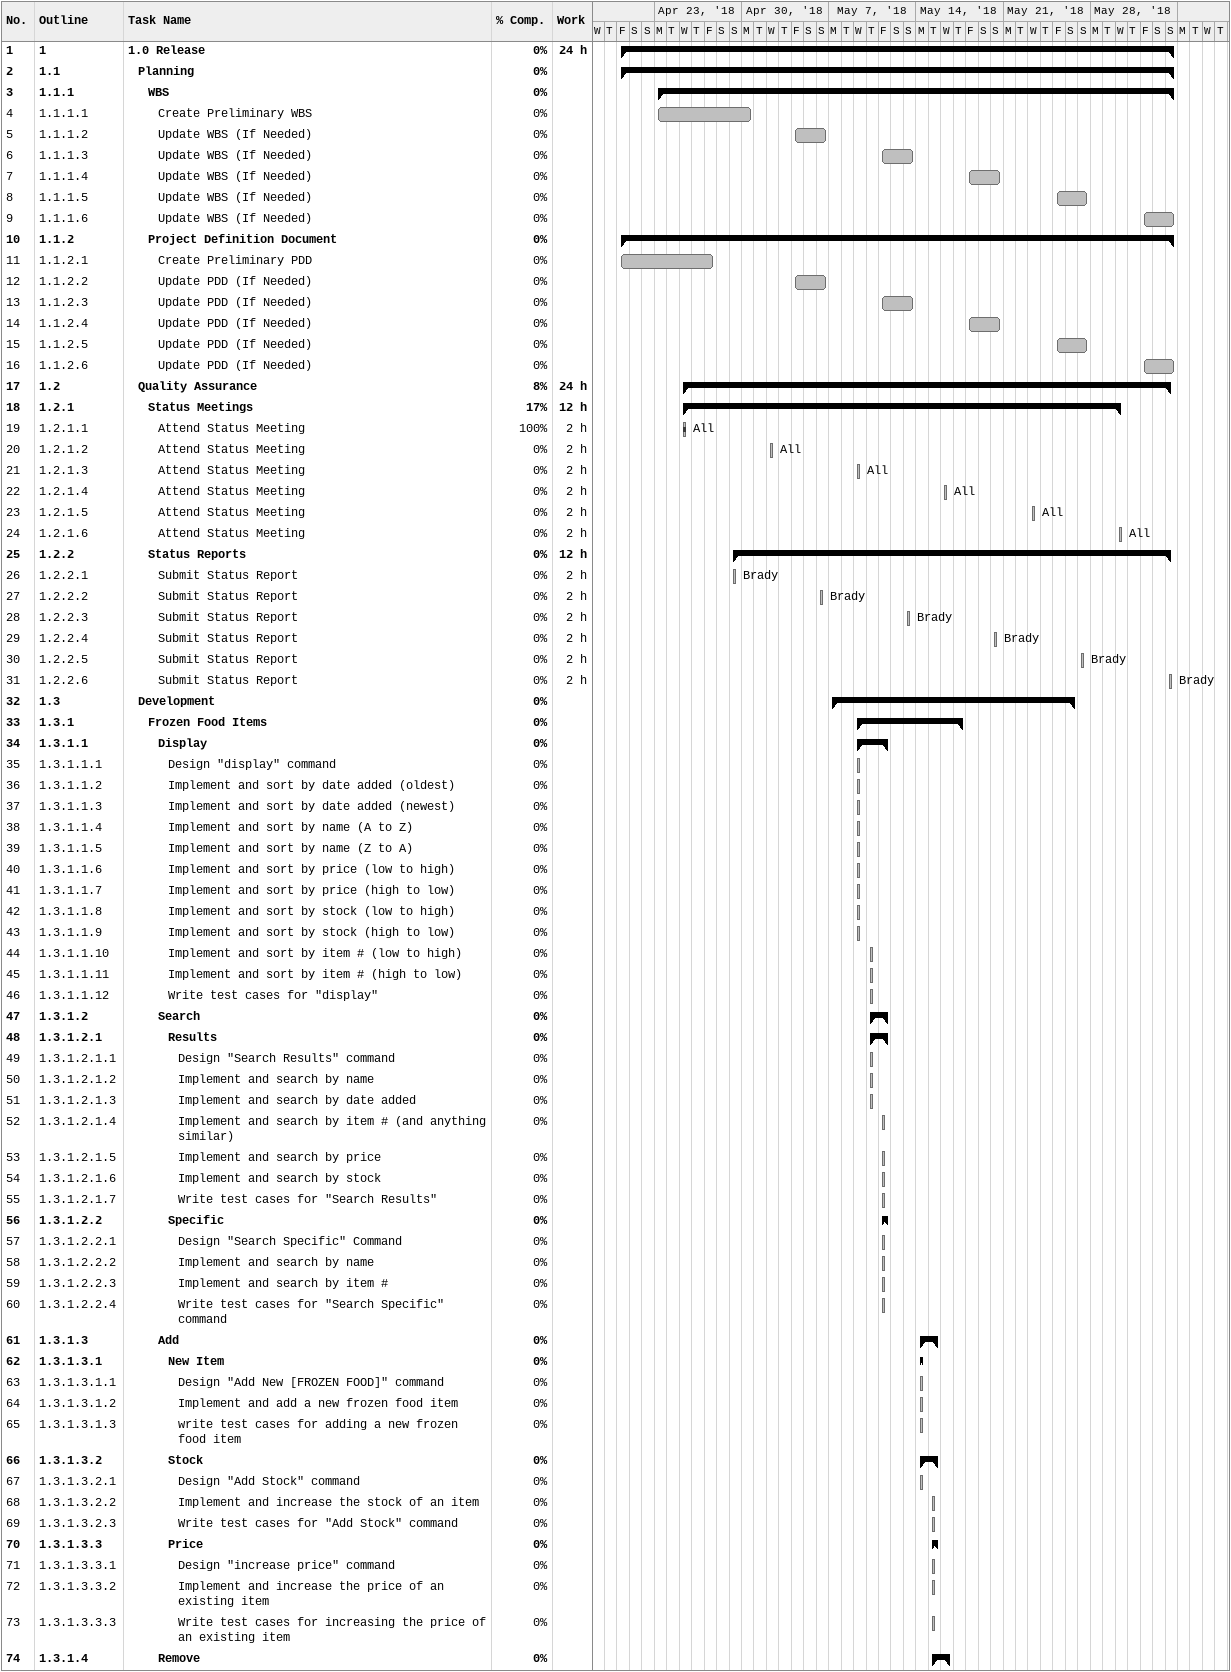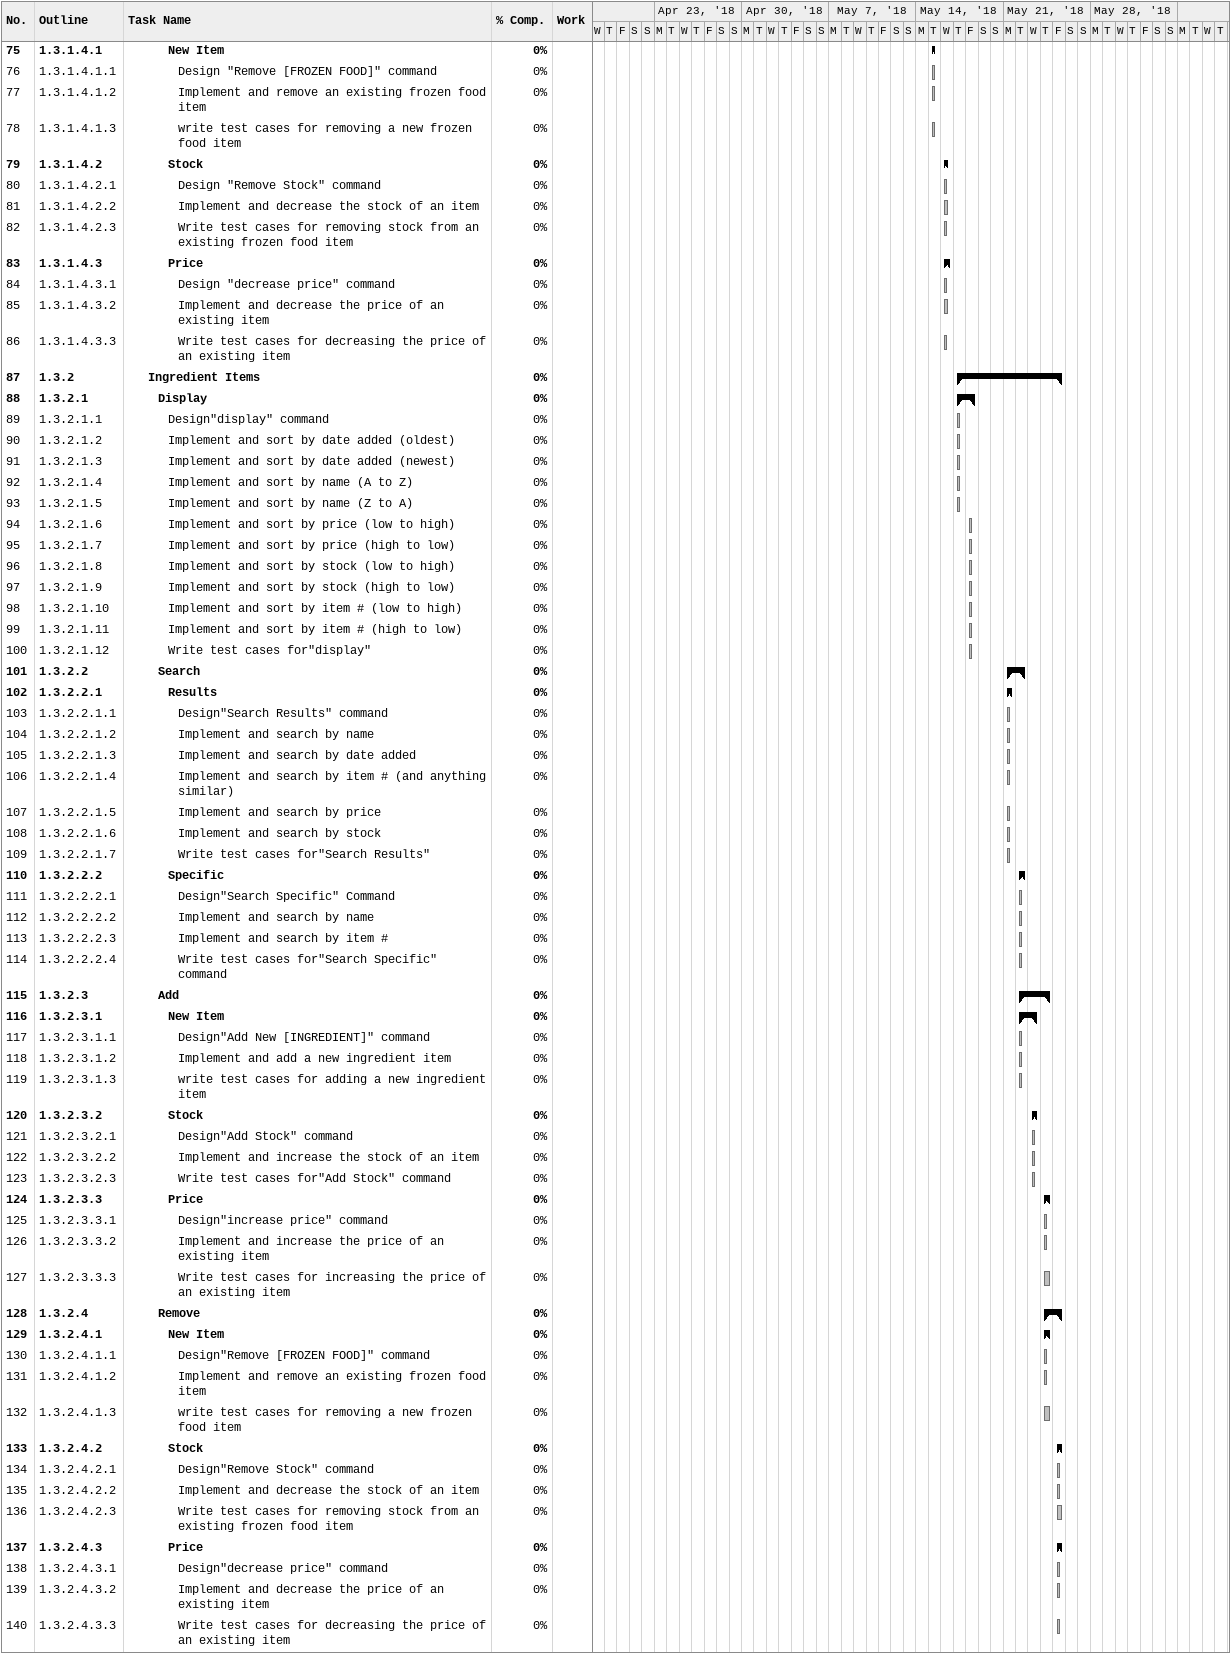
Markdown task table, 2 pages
| ID | WBS | Task | Start | Finish | Resources | % complete | Work (h) |
|---|---|---|---|---|---|---|---|
| 1 | 1 | **1.0 Release** | 2018-04-20 | 2018-06-03 |  | 0 | 24 |
| 2 | 1.1 | **Planning** | 2018-04-20 | 2018-06-03 |  | 0 |  |
| 3 | 1.1.1 | **WBS** | 2018-04-23 | 2018-06-03 |  | 0 |  |
| 4 | 1.1.1.1 | Create Preliminary WBS | 2018-04-23 | 2018-04-30 |  | 0 |  |
| 5 | 1.1.1.2 | Update WBS (If Needed) | 2018-05-04 | 2018-05-06 |  | 0 |  |
| 6 | 1.1.1.3 | Update WBS (If Needed) | 2018-05-11 | 2018-05-13 |  | 0 |  |
| 7 | 1.1.1.4 | Update WBS (If Needed) | 2018-05-18 | 2018-05-20 |  | 0 |  |
| 8 | 1.1.1.5 | Update WBS (If Needed) | 2018-05-25 | 2018-05-27 |  | 0 |  |
| 9 | 1.1.1.6 | Update WBS (If Needed) | 2018-06-01 | 2018-06-03 |  | 0 |  |
| 10 | 1.1.2 | **Project Definition Document** | 2018-04-20 | 2018-06-03 |  | 0 |  |
| 11 | 1.1.2.1 | Create Preliminary PDD | 2018-04-20 | 2018-04-27 |  | 0 |  |
| 12 | 1.1.2.2 | Update PDD (If Needed) | 2018-05-04 | 2018-05-06 |  | 0 |  |
| 13 | 1.1.2.3 | Update PDD (If Needed) | 2018-05-11 | 2018-05-13 |  | 0 |  |
| 14 | 1.1.2.4 | Update PDD (If Needed) | 2018-05-18 | 2018-05-20 |  | 0 |  |
| 15 | 1.1.2.5 | Update PDD (If Needed) | 2018-05-25 | 2018-05-27 |  | 0 |  |
| 16 | 1.1.2.6 | Update PDD (If Needed) | 2018-06-01 | 2018-06-03 |  | 0 |  |
| 17 | 1.2 | **Quality Assurance** | 2018-04-25 | 2018-06-03 |  | 8 | 24 |
| 18 | 1.2.1 | **Status Meetings** | 2018-04-25 | 2018-05-30 |  | 17 | 12 |
| 19 | 1.2.1.1 | Attend Status Meeting | 2018-04-25 | 2018-04-25 | All | 100 | 2 |
| 20 | 1.2.1.2 | Attend Status Meeting | 2018-05-02 | 2018-05-02 | All | 0 | 2 |
| 21 | 1.2.1.3 | Attend Status Meeting | 2018-05-09 | 2018-05-09 | All | 0 | 2 |
| 22 | 1.2.1.4 | Attend Status Meeting | 2018-05-16 | 2018-05-16 | All | 0 | 2 |
| 23 | 1.2.1.5 | Attend Status Meeting | 2018-05-23 | 2018-05-23 | All | 0 | 2 |
| 24 | 1.2.1.6 | Attend Status Meeting | 2018-05-30 | 2018-05-30 | All | 0 | 2 |
| 25 | 1.2.2 | **Status Reports** | 2018-04-29 | 2018-06-03 |  | 0 | 12 |
| 26 | 1.2.2.1 | Submit Status Report | 2018-04-29 | 2018-04-29 | Brady | 0 | 2 |
| 27 | 1.2.2.2 | Submit Status Report | 2018-05-06 | 2018-05-06 | Brady | 0 | 2 |
| 28 | 1.2.2.3 | Submit Status Report | 2018-05-13 | 2018-05-13 | Brady | 0 | 2 |
| 29 | 1.2.2.4 | Submit Status Report | 2018-05-20 | 2018-05-20 | Brady | 0 | 2 |
| 30 | 1.2.2.5 | Submit Status Report | 2018-05-27 | 2018-05-27 | Brady | 0 | 2 |
| 31 | 1.2.2.6 | Submit Status Report | 2018-06-03 | 2018-06-03 | Brady | 0 | 2 |
| 32 | 1.3 | **Development** | 2018-05-07 | 2018-05-26 |  | 0 |  |
| 33 | 1.3.1 | **Frozen Food Items** | 2018-05-09 | 2018-05-17 |  | 0 |  |
| 34 | 1.3.1.1 | **Display** | 2018-05-09 | 2018-05-11 |  | 0 |  |
| 35 | 1.3.1.1.1 | Design "display" command | 2018-05-09 | 2018-05-09 |  | 0 |  |
| 36 | 1.3.1.1.2 | Implement and sort by date added (oldest) | 2018-05-09 | 2018-05-09 |  | 0 |  |
| 37 | 1.3.1.1.3 | Implement and sort by date added (newest) | 2018-05-09 | 2018-05-09 |  | 0 |  |
| 38 | 1.3.1.1.4 | Implement and sort by name (A to Z) | 2018-05-09 | 2018-05-09 |  | 0 |  |
| 39 | 1.3.1.1.5 | Implement and sort by name (Z to A) | 2018-05-09 | 2018-05-09 |  | 0 |  |
| 40 | 1.3.1.1.6 | Implement and sort by price (low to high) | 2018-05-09 | 2018-05-09 |  | 0 |  |
| 41 | 1.3.1.1.7 | Implement and sort by price (high to low) | 2018-05-09 | 2018-05-09 |  | 0 |  |
| 42 | 1.3.1.1.8 | Implement and sort by stock (low to high) | 2018-05-09 | 2018-05-09 |  | 0 |  |
| 43 | 1.3.1.1.9 | Implement and sort by stock (high to low) | 2018-05-09 | 2018-05-09 |  | 0 |  |
| 44 | 1.3.1.1.10 | Implement and sort by item # (low to high) | 2018-05-10 | 2018-05-10 |  | 0 |  |
| 45 | 1.3.1.1.11 | Implement and sort by item # (high to low) | 2018-05-10 | 2018-05-10 |  | 0 |  |
| 46 | 1.3.1.1.12 | Write test cases for "display" | 2018-05-10 | 2018-05-10 |  | 0 |  |
| 47 | 1.3.1.2 | **Search** | 2018-05-10 | 2018-05-11 |  | 0 |  |
| 48 | 1.3.1.2.1 | **Results** | 2018-05-10 | 2018-05-11 |  | 0 |  |
| 49 | 1.3.1.2.1.1 | Design "Search Results" command | 2018-05-10 | 2018-05-10 |  | 0 |  |
| 50 | 1.3.1.2.1.2 | Implement and search by name | 2018-05-10 | 2018-05-10 |  | 0 |  |
| 51 | 1.3.1.2.1.3 | Implement and search by date added | 2018-05-10 | 2018-05-10 |  | 0 |  |
| 52 | 1.3.1.2.1.4 | Implement and search by item # (and anything similar) | 2018-05-11 | 2018-05-11 |  | 0 |  |
| 53 | 1.3.1.2.1.5 | Implement and search by price | 2018-05-11 | 2018-05-11 |  | 0 |  |
| 54 | 1.3.1.2.1.6 | Implement and search by stock | 2018-05-11 | 2018-05-11 |  | 0 |  |
| 55 | 1.3.1.2.1.7 | Write test cases for "Search Results" | 2018-05-11 | 2018-05-11 |  | 0 |  |
| 56 | 1.3.1.2.2 | **Specific** | 2018-05-11 | 2018-05-11 |  | 0 |  |
| 57 | 1.3.1.2.2.1 | Design "Search Specific" Command | 2018-05-11 | 2018-05-11 |  | 0 |  |
| 58 | 1.3.1.2.2.2 | Implement and search by name | 2018-05-11 | 2018-05-11 |  | 0 |  |
| 59 | 1.3.1.2.2.3 | Implement and search by item # | 2018-05-11 | 2018-05-11 |  | 0 |  |
| 60 | 1.3.1.2.2.4 | Write test cases for "Search Specific" command | 2018-05-11 | 2018-05-11 |  | 0 |  |
| 61 | 1.3.1.3 | **Add** | 2018-05-14 | 2018-05-15 |  | 0 |  |
| 62 | 1.3.1.3.1 | **New Item** | 2018-05-14 | 2018-05-14 |  | 0 |  |
| 63 | 1.3.1.3.1.1 | Design "Add New [FROZEN FOOD]" command | 2018-05-14 | 2018-05-14 |  | 0 |  |
| 64 | 1.3.1.3.1.2 | Implement and add a new frozen food item | 2018-05-14 | 2018-05-14 |  | 0 |  |
| 65 | 1.3.1.3.1.3 | write test cases for adding a new frozen food item | 2018-05-14 | 2018-05-14 |  | 0 |  |
| 66 | 1.3.1.3.2 | **Stock** | 2018-05-14 | 2018-05-15 |  | 0 |  |
| 67 | 1.3.1.3.2.1 | Design "Add Stock" command | 2018-05-14 | 2018-05-14 |  | 0 |  |
| 68 | 1.3.1.3.2.2 | Implement and increase the stock of an item | 2018-05-15 | 2018-05-15 |  | 0 |  |
| 69 | 1.3.1.3.2.3 | Write test cases for "Add Stock" command | 2018-05-15 | 2018-05-15 |  | 0 |  |
| 70 | 1.3.1.3.3 | **Price** | 2018-05-15 | 2018-05-15 |  | 0 |  |
| 71 | 1.3.1.3.3.1 | Design "increase price" command | 2018-05-15 | 2018-05-15 |  | 0 |  |
| 72 | 1.3.1.3.3.2 | Implement and increase the price of an existing item | 2018-05-15 | 2018-05-15 |  | 0 |  |
| 73 | 1.3.1.3.3.3 | Write test cases for increasing the price of an existing item | 2018-05-15 | 2018-05-15 |  | 0 |  |
| 74 | 1.3.1.4 | **Remove** | 2018-05-15 | 2018-05-16 |  | 0 |  |
| 75 | 1.3.1.4.1 | **New Item** | 2018-05-15 | 2018-05-15 |  | 0 |  |
| 76 | 1.3.1.4.1.1 | Design "Remove [FROZEN FOOD]" command | 2018-05-15 | 2018-05-15 |  | 0 |  |
| 77 | 1.3.1.4.1.2 | Implement and remove an existing frozen food item | 2018-05-15 | 2018-05-15 |  | 0 |  |
| 78 | 1.3.1.4.1.3 | write test cases for removing a new frozen food item | 2018-05-15 | 2018-05-15 |  | 0 |  |
| 79 | 1.3.1.4.2 | **Stock** | 2018-05-16 | 2018-05-16 |  | 0 |  |
| 80 | 1.3.1.4.2.1 | Design "Remove Stock" command | 2018-05-16 | 2018-05-16 |  | 0 |  |
| 81 | 1.3.1.4.2.2 | Implement and decrease the stock of an item | 2018-05-16 | 2018-05-16 |  | 0 |  |
| 82 | 1.3.1.4.2.3 | Write test cases for removing stock from an existing frozen food item | 2018-05-16 | 2018-05-16 |  | 0 |  |
| 83 | 1.3.1.4.3 | **Price** | 2018-05-16 | 2018-05-16 |  | 0 |  |
| 84 | 1.3.1.4.3.1 | Design "decrease price" command | 2018-05-16 | 2018-05-16 |  | 0 |  |
| 85 | 1.3.1.4.3.2 | Implement and decrease the price of an existing item | 2018-05-16 | 2018-05-16 |  | 0 |  |
| 86 | 1.3.1.4.3.3 | Write test cases for decreasing the price of an existing item | 2018-05-16 | 2018-05-16 |  | 0 |  |
| 87 | 1.3.2 | **Ingredient Items** | 2018-05-17 | 2018-05-25 |  | 0 |  |
| 88 | 1.3.2.1 | **Display** | 2018-05-17 | 2018-05-18 |  | 0 |  |
| 89 | 1.3.2.1.1 | Design"display" command | 2018-05-17 | 2018-05-17 |  | 0 |  |
| 90 | 1.3.2.1.2 | Implement and sort by date added (oldest) | 2018-05-17 | 2018-05-17 |  | 0 |  |
| 91 | 1.3.2.1.3 | Implement and sort by date added (newest) | 2018-05-17 | 2018-05-17 |  | 0 |  |
| 92 | 1.3.2.1.4 | Implement and sort by name (A to Z) | 2018-05-17 | 2018-05-17 |  | 0 |  |
| 93 | 1.3.2.1.5 | Implement and sort by name (Z to A) | 2018-05-17 | 2018-05-17 |  | 0 |  |
| 94 | 1.3.2.1.6 | Implement and sort by price (low to high) | 2018-05-18 | 2018-05-18 |  | 0 |  |
| 95 | 1.3.2.1.7 | Implement and sort by price (high to low) | 2018-05-18 | 2018-05-18 |  | 0 |  |
| 96 | 1.3.2.1.8 | Implement and sort by stock (low to high) | 2018-05-18 | 2018-05-18 |  | 0 |  |
| 97 | 1.3.2.1.9 | Implement and sort by stock (high to low) | 2018-05-18 | 2018-05-18 |  | 0 |  |
| 98 | 1.3.2.1.10 | Implement and sort by item # (low to high) | 2018-05-18 | 2018-05-18 |  | 0 |  |
| 99 | 1.3.2.1.11 | Implement and sort by item # (high to low) | 2018-05-18 | 2018-05-18 |  | 0 |  |
| 100 | 1.3.2.1.12 | Write test cases for"display" | 2018-05-18 | 2018-05-18 |  | 0 |  |
| 101 | 1.3.2.2 | **Search** | 2018-05-21 | 2018-05-22 |  | 0 |  |
| 102 | 1.3.2.2.1 | **Results** | 2018-05-21 | 2018-05-21 |  | 0 |  |
| 103 | 1.3.2.2.1.1 | Design"Search Results" command | 2018-05-21 | 2018-05-21 |  | 0 |  |
| 104 | 1.3.2.2.1.2 | Implement and search by name | 2018-05-21 | 2018-05-21 |  | 0 |  |
| 105 | 1.3.2.2.1.3 | Implement and search by date added | 2018-05-21 | 2018-05-21 |  | 0 |  |
| 106 | 1.3.2.2.1.4 | Implement and search by item # (and anything similar) | 2018-05-21 | 2018-05-21 |  | 0 |  |
| 107 | 1.3.2.2.1.5 | Implement and search by price | 2018-05-21 | 2018-05-21 |  | 0 |  |
| 108 | 1.3.2.2.1.6 | Implement and search by stock | 2018-05-21 | 2018-05-21 |  | 0 |  |
| 109 | 1.3.2.2.1.7 | Write test cases for"Search Results" | 2018-05-21 | 2018-05-21 |  | 0 |  |
| 110 | 1.3.2.2.2 | **Specific** | 2018-05-22 | 2018-05-22 |  | 0 |  |
| 111 | 1.3.2.2.2.1 | Design"Search Specific" Command | 2018-05-22 | 2018-05-22 |  | 0 |  |
| 112 | 1.3.2.2.2.2 | Implement and search by name | 2018-05-22 | 2018-05-22 |  | 0 |  |
| 113 | 1.3.2.2.2.3 | Implement and search by item # | 2018-05-22 | 2018-05-22 |  | 0 |  |
| 114 | 1.3.2.2.2.4 | Write test cases for"Search Specific" command | 2018-05-22 | 2018-05-22 |  | 0 |  |
| 115 | 1.3.2.3 | **Add** | 2018-05-22 | 2018-05-24 |  | 0 |  |
| 116 | 1.3.2.3.1 | **New Item** | 2018-05-22 | 2018-05-23 |  | 0 |  |
| 117 | 1.3.2.3.1.1 | Design"Add New [INGREDIENT]" command | 2018-05-22 | 2018-05-22 |  | 0 |  |
| 118 | 1.3.2.3.1.2 | Implement and add a new ingredient item | 2018-05-22 | 2018-05-22 |  | 0 |  |
| 119 | 1.3.2.3.1.3 | write test cases for adding a new ingredient item | 2018-05-22 | 2018-05-22 |  | 0 |  |
| 120 | 1.3.2.3.2 | **Stock** | 2018-05-23 | 2018-05-23 |  | 0 |  |
| 121 | 1.3.2.3.2.1 | Design"Add Stock" command | 2018-05-23 | 2018-05-23 |  | 0 |  |
| 122 | 1.3.2.3.2.2 | Implement and increase the stock of an item | 2018-05-23 | 2018-05-23 |  | 0 |  |
| 123 | 1.3.2.3.2.3 | Write test cases for"Add Stock" command | 2018-05-23 | 2018-05-23 |  | 0 |  |
| 124 | 1.3.2.3.3 | **Price** | 2018-05-24 | 2018-05-24 |  | 0 |  |
| 125 | 1.3.2.3.3.1 | Design"increase price" command | 2018-05-24 | 2018-05-24 |  | 0 |  |
| 126 | 1.3.2.3.3.2 | Implement and increase the price of an existing item | 2018-05-24 | 2018-05-24 |  | 0 |  |
| 127 | 1.3.2.3.3.3 | Write test cases for increasing the price of an existing item | 2018-05-24 | 2018-05-24 |  | 0 |  |
| 128 | 1.3.2.4 | **Remove** | 2018-05-24 | 2018-05-25 |  | 0 |  |
| 129 | 1.3.2.4.1 | **New Item** | 2018-05-24 | 2018-05-24 |  | 0 |  |
| 130 | 1.3.2.4.1.1 | Design"Remove [FROZEN FOOD]" command | 2018-05-24 | 2018-05-24 |  | 0 |  |
| 131 | 1.3.2.4.1.2 | Implement and remove an existing frozen food item | 2018-05-24 | 2018-05-24 |  | 0 |  |
| 132 | 1.3.2.4.1.3 | write test cases for removing a new frozen food item | 2018-05-24 | 2018-05-24 |  | 0 |  |
| 133 | 1.3.2.4.2 | **Stock** | 2018-05-25 | 2018-05-25 |  | 0 |  |
| 134 | 1.3.2.4.2.1 | Design"Remove Stock" command | 2018-05-25 | 2018-05-25 |  | 0 |  |
| 135 | 1.3.2.4.2.2 | Implement and decrease the stock of an item | 2018-05-25 | 2018-05-25 |  | 0 |  |
| 136 | 1.3.2.4.2.3 | Write test cases for removing stock from an existing frozen food item | 2018-05-25 | 2018-05-25 |  | 0 |  |
| 137 | 1.3.2.4.3 | **Price** | 2018-05-25 | 2018-05-25 |  | 0 |  |
| 138 | 1.3.2.4.3.1 | Design"decrease price" command | 2018-05-25 | 2018-05-25 |  | 0 |  |
| 139 | 1.3.2.4.3.2 | Implement and decrease the price of an existing item | 2018-05-25 | 2018-05-25 |  | 0 |  |
| 140 | 1.3.2.4.3.3 | Write test cases for decreasing the price of an existing item | 2018-05-25 | 2018-05-25 |  | 0 |  |
